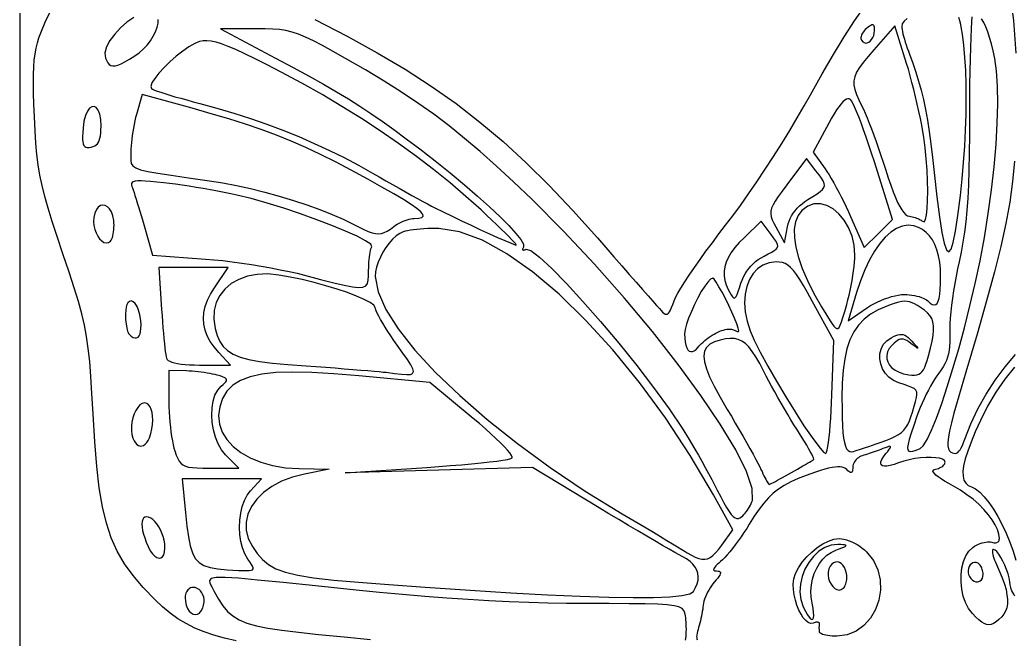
# Model space of a CAD drawing. Header units: metres. Extents: x 0 to 1200, y 0 to 600.
# Drawn here: x 0 to 183.2, y 84.9 to 199.1 of the extents above; entities that cross this region are included whole.
import ezdxf

# ---------------------------------------------------------------- set-up
doc = ezdxf.new("R2010")
doc.units = ezdxf.units.M

msp = doc.modelspace()

# ---------------------------------------------------------------- linework, layer by layer
at = {"layer": 'CUT'}
for points in [[(182.35, 204.13), (183.05, 198.98), (183.47, 192.93)], [(54.33, 199.15), (60.31, 196.07), (65.84, 193.03), (70.97, 189.99), (75.8, 186.88), (80.37, 183.65), (84.76, 180.26), (89.04, 176.64), (93.27, 172.75), (97.53, 168.53), (101.88, 163.93), (106.39, 158.89), (107.94, 157.12), (109.45, 155.4), (110.9, 153.74), (112.27, 152.18), (113.55, 150.73), (114.71, 149.41), (115.73, 148.24), (116.6, 147.25), (117.31, 146.45), (117.82, 145.87), (118.12, 145.53), (118.41, 145.23), (118.66, 145.01), (118.89, 144.87), (119.1, 144.82), (119.29, 144.87), (119.48, 145.01), (119.67, 145.25), (119.87, 145.59), (120.07, 146.05), (120.3, 146.61), (120.54, 147.3), (120.8, 147.89), (121.22, 148.69), (121.79, 149.66), (122.5, 150.79), (123.33, 152.05), (124.27, 153.43), (125.3, 154.9), (126.4, 156.44), (127.57, 158.02), (128.78, 159.64), (130.02, 161.25), (131.33, 162.97), (132.74, 164.9), (134.22, 167), (135.74, 169.23), (137.29, 171.56), (138.84, 173.93), (140.35, 176.33), (141.82, 178.7), (143.21, 181.01), (144.5, 183.22), (145.67, 185.3), (147.81, 189.16), (149.88, 192.71), (151.86, 195.96), (153.77, 198.93), (155.64, 201.64)], [(39.84, 84.65), (37.72, 85.11), (35.75, 85.65), (33.92, 86.27), (32.22, 86.98), (30.62, 87.8), (29.1, 88.71), (27.66, 89.75), (26.27, 90.9), (24.91, 92.18), (22.73, 94.45), (20.86, 96.65), (19.27, 98.85), (17.94, 101.14), (16.84, 103.6), (15.93, 106.3), (15.2, 109.34), (14.62, 112.8), (14.15, 116.75), (13.78, 121.28), (13.47, 126.47), (13.27, 130.2), (13.07, 133.38), (12.86, 136.11), (12.61, 138.51), (12.29, 140.71), (11.9, 142.81), (11.4, 144.93), (10.77, 147.2), (10, 149.71), (9.06, 152.6), (7.92, 155.97), (6.86, 159.15), (5.96, 161.93), (5.21, 164.36), (4.59, 166.55), (4.09, 168.56), (3.7, 170.47), (3.39, 172.35), (3.15, 174.29), (2.96, 176.36), (2.81, 178.65), (2.68, 181.22), (2.59, 183.53), (2.53, 185.58), (2.5, 187.39), (2.51, 188.99), (2.57, 190.41), (2.66, 191.68), (2.8, 192.82), (2.99, 193.87), (3.22, 194.85), (3.5, 195.79), (3.84, 196.72), (4.81, 199), (5.84, 200.99)], [(175.4, 199.68), (175.32, 198.72), (175.24, 197.44), (175.17, 195.86), (175.1, 194.01), (175.05, 191.91), (175.01, 189.61), (174.97, 187.12), (174.95, 184.48), (174.95, 181.72), (174.93, 177.89), (174.9, 174.47), (174.84, 171.41), (174.75, 168.67), (174.63, 166.2), (174.47, 163.96), (174.27, 161.89), (174.03, 159.95), (173.74, 158.1), (173.41, 156.29), (173.02, 154.47), (172.74, 153.17), (172.47, 151.83), (172.23, 150.47), (172.01, 149.12), (171.81, 147.78), (171.64, 146.49), (171.51, 145.26), (171.4, 144.12), (171.33, 143.09), (171.3, 142.17), (171.31, 141.41), (171.34, 140.51), (171.33, 139.68), (171.29, 138.91), (171.2, 138.2), (171.08, 137.53), (170.9, 136.9), (170.68, 136.3), (170.41, 135.71), (170.09, 135.14), (169.71, 134.56), (169.28, 133.98), (168.93, 133.5), (168.55, 132.94), (168.17, 132.3), (167.77, 131.6), (167.37, 130.85), (166.97, 130.07), (166.59, 129.26), (166.22, 128.44), (165.87, 127.63), (165.55, 126.82), (165.27, 126.04), (164.67, 124.31), (164.2, 122.88), (163.85, 121.75), (163.63, 120.88), (163.54, 120.25), (163.58, 119.83), (163.75, 119.6), (164.07, 119.54), (164.52, 119.61), (165.12, 119.8), (165.86, 120.08), (165.86, 120.08), (166.43, 120.6), (167.13, 121.75), (167.95, 123.47), (168.85, 125.7), (169.82, 128.37), (170.84, 131.43), (171.9, 134.82), (172.96, 138.48), (174.01, 142.35), (175.03, 146.37), (176.01, 150.47), (176.9, 154.67), (177.7, 159), (178.4, 163.38), (178.99, 167.74), (179.47, 172.02), (179.83, 176.15), (180.06, 180.04), (180.16, 183.64), (180.13, 186.88), (179.95, 189.67), (179.63, 191.96), (179.32, 193.38), (179, 194.68), (178.66, 195.85), (178.31, 196.91), (177.94, 197.83), (177.56, 198.62), (177.18, 199.28)], [(20.97, 199.54), (19.73, 198.65), (18.54, 197.61), (17.47, 196.46), (16.59, 195.26), (15.97, 194.09), (15.68, 193), (15.78, 192.05), (16, 191.55), (16.22, 191.15), (16.47, 190.86), (16.76, 190.67), (17.11, 190.59), (17.53, 190.62), (18.03, 190.76), (18.63, 191.01), (19.34, 191.38), (20.19, 191.86), (21.18, 192.45), (21.18, 192.45), (21.98, 193.01), (22.74, 193.69), (23.43, 194.44), (24.04, 195.24), (24.56, 196.07), (24.98, 196.91), (25.28, 197.72), (25.45, 198.48), (25.48, 199.17)], [(163.44, 199.32), (162.91, 198.84), (162.57, 198.35), (162.45, 197.87), (162.47, 197.63), (162.51, 197.32), (162.59, 196.95), (162.69, 196.53), (162.81, 196.06), (162.95, 195.55), (163.11, 195.01), (163.29, 194.46), (163.48, 193.89), (163.69, 193.31), (163.9, 192.74), (164.52, 191.08), (165.08, 189.44), (165.58, 187.8), (166.04, 186.12), (166.46, 184.39), (166.84, 182.56), (167.19, 180.6), (167.52, 178.5), (167.84, 176.21), (168.14, 173.72), (168.44, 170.97), (168.95, 166.45), (169.42, 162.76), (169.87, 159.91), (170.3, 157.9), (170.72, 156.72), (171.13, 156.35), (171.54, 156.81), (171.96, 158.08), (172.38, 160.16), (172.82, 163.04), (173.28, 166.72), (173.28, 166.72), (173.6, 169.76), (173.87, 172.8), (174.07, 175.81), (174.22, 178.77), (174.31, 181.67), (174.35, 184.49), (174.32, 187.19), (174.24, 189.76), (174.09, 192.18), (173.89, 194.43), (173.63, 196.47), (173.48, 197.42), (173.32, 198.23), (173.15, 198.92), (172.96, 199.5)], [(183.24, 173.06), (182.89, 169.28), (182.37, 165.5), (181.66, 161.57), (180.73, 157.33), (179.55, 152.62), (178.1, 147.29), (176.34, 141.18), (174.26, 134.14), (173.39, 131.21), (172.66, 128.7), (172.07, 126.58), (171.61, 124.81), (171.28, 123.35), (171.06, 122.18), (170.96, 121.26), (170.96, 120.56), (171.06, 120.04), (171.25, 119.67), (171.53, 119.43), (171.81, 119.28), (172.07, 119.2), (172.32, 119.18), (172.55, 119.24), (172.78, 119.37), (173, 119.57), (173.21, 119.85), (173.42, 120.22), (173.64, 120.66), (173.86, 121.2), (174.08, 121.82), (175.18, 124.62), (176.5, 127.4), (178.02, 130.1), (179.7, 132.69), (181.52, 135.13), (183.43, 137.38)], [(183.24, 135.1), (181.46, 132.86), (179.8, 130.46), (178.29, 127.91), (176.95, 125.25), (176.01, 123.14), (175.23, 121.26), (174.62, 119.6), (174.16, 118.16), (173.87, 116.91), (173.73, 115.86), (173.75, 114.98), (173.92, 114.27), (174.24, 113.71), (174.72, 113.29), (175.34, 113.01), (176.07, 112.65), (176.85, 112.03), (177.67, 111.18), (178.51, 110.13), (179.35, 108.9), (180.17, 107.53), (180.96, 106.04), (181.71, 104.46), (182.38, 102.82), (182.98, 101.15), (183.48, 99.47)], [(183.29, 92.87), (183.09, 93.2), (182.91, 93.52), (182.75, 93.84), (182.62, 94.14), (182.53, 94.43), (182.47, 94.69), (182.45, 94.93), (182.4, 95.53), (182.26, 96.22), (182.04, 96.98), (181.76, 97.77), (181.44, 98.56), (181.08, 99.32), (180.71, 100.01), (180.34, 100.6), (179.98, 101.07), (179.65, 101.37), (179.37, 101.47), (179.27, 101.44), (179.2, 101.36), (179.17, 101.22), (179.17, 101.03), (179.19, 100.8), (179.24, 100.53), (179.33, 100.22), (179.43, 99.88), (179.57, 99.52), (179.73, 99.13), (179.91, 98.72), (180.5, 97.42), (180.99, 96.22), (181.38, 95.09), (181.67, 94.06), (181.85, 93.11), (181.94, 92.24), (181.93, 91.45), (181.81, 90.74), (181.6, 90.1), (181.29, 89.54), (180.88, 89.05), (180.34, 88.53), (179.85, 88.13), (179.39, 87.83), (178.95, 87.65), (178.53, 87.59), (178.1, 87.63), (177.66, 87.8), (177.19, 88.09), (176.68, 88.49), (176.12, 89.01), (175.49, 89.66), (174.78, 90.6), (174.21, 91.68), (173.79, 92.89), (173.51, 94.17), (173.38, 95.49), (173.39, 96.8), (173.54, 98.06), (173.83, 99.24), (174.27, 100.29), (174.85, 101.17), (175.57, 101.84), (175.89, 102.05), (176.24, 102.25), (176.59, 102.42), (176.94, 102.56), (177.29, 102.68), (177.64, 102.78), (177.97, 102.84), (178.29, 102.88), (178.58, 102.88), (178.84, 102.85), (179.07, 102.79), (179.27, 102.73), (179.47, 102.69), (179.65, 102.68), (179.82, 102.7), (179.98, 102.74), (180.11, 102.81), (180.23, 102.9), (180.32, 103.01), (180.39, 103.14), (180.44, 103.29), (180.45, 103.46), (180.36, 104.27), (180.1, 105.13), (179.68, 106.03), (179.11, 106.96), (178.41, 107.91), (177.58, 108.86), (176.64, 109.8), (175.6, 110.71), (174.48, 111.57), (173.28, 112.39), (172.02, 113.13), (171.13, 113.63), (170.36, 114.08), (169.71, 114.49), (169.18, 114.86), (168.77, 115.18), (168.47, 115.46), (168.29, 115.7), (168.22, 115.9), (168.27, 116.06), (168.43, 116.18), (168.7, 116.27), (168.96, 116.33), (169.21, 116.41), (169.44, 116.5), (169.65, 116.61), (169.85, 116.73), (170.02, 116.85), (170.17, 116.99), (170.29, 117.13), (170.38, 117.27), (170.43, 117.41), (170.45, 117.55), (170.33, 117.85), (169.98, 118.1), (169.43, 118.27), (168.73, 118.39), (167.89, 118.44), (166.95, 118.43), (165.94, 118.36), (164.9, 118.22), (163.86, 118.02), (162.84, 117.77), (161.88, 117.45), (161.04, 117.15), (160.32, 116.95), (159.73, 116.84), (159.26, 116.82), (158.91, 116.89), (158.69, 117.05), (158.6, 117.3), (158.64, 117.63), (158.81, 118.05), (159.12, 118.55), (159.56, 119.14), (159.87, 119.52), (160.11, 119.83), (160.28, 120.08), (160.38, 120.27), (160.41, 120.39), (160.36, 120.46), (160.24, 120.48), (160.04, 120.44), (159.76, 120.35), (159.4, 120.22), (158.95, 120.05), (158.64, 119.92), (158.3, 119.8), (157.95, 119.66), (157.58, 119.53), (157.21, 119.4), (156.84, 119.27), (156.48, 119.15), (156.13, 119.03), (155.79, 118.92), (155.48, 118.83), (155.2, 118.74), (154.95, 118.65), (154.7, 118.53), (154.47, 118.38), (154.25, 118.21), (154.06, 118.03), (153.88, 117.82), (153.74, 117.6), (153.62, 117.37), (153.53, 117.14), (153.47, 116.9), (153.45, 116.66), (153.45, 116.37), (153.42, 116.13), (153.38, 115.94), (153.32, 115.8), (153.25, 115.71), (153.15, 115.67), (153.04, 115.68), (152.9, 115.73), (152.74, 115.83), (152.56, 115.98), (152.35, 116.18), (152.11, 116.37), (151.83, 116.52), (151.5, 116.63), (151.12, 116.68), (150.68, 116.69), (150.19, 116.65), (149.62, 116.56), (148.98, 116.43), (148.27, 116.24), (147.48, 116), (146.6, 115.72), (144.87, 115.11), (143.36, 114.52), (142.02, 113.92), (140.83, 113.28), (139.77, 112.6), (138.8, 111.84), (137.89, 110.98), (137.03, 110), (136.17, 108.88), (135.3, 107.6), (134.38, 106.13), (133.9, 105.35), (133.39, 104.57), (132.87, 103.8), (132.33, 103.05), (131.8, 102.33), (131.28, 101.65), (130.78, 101.02), (130.3, 100.45), (129.86, 99.96), (129.46, 99.56), (129.1, 99.25), (128.75, 98.95), (128.44, 98.68), (128.2, 98.44), (128.02, 98.22), (127.89, 98.03), (127.82, 97.87), (127.81, 97.74), (127.86, 97.64), (127.97, 97.56), (128.13, 97.52), (128.36, 97.5), (128.62, 97.48), (128.82, 97.44), (128.97, 97.37), (129.06, 97.26), (129.08, 97.13), (129.04, 96.96), (128.95, 96.74), (128.79, 96.49), (128.57, 96.19), (128.28, 95.85), (127.93, 95.45), (127.66, 95.13), (127.4, 94.78), (127.14, 94.39), (126.9, 93.99), (126.68, 93.58), (126.48, 93.16), (126.3, 92.74), (126.15, 92.33), (126.02, 91.93), (125.93, 91.55), (125.88, 91.2), (125.84, 90.85), (125.79, 90.47), (125.72, 90.06), (125.65, 89.63), (125.56, 89.19), (125.47, 88.75), (125.37, 88.31), (125.26, 87.88), (125.16, 87.47), (125.05, 87.08), (124.94, 86.72), (124.83, 86.35), (124.75, 86.01), (124.7, 85.7), (124.68, 85.42), (124.69, 85.18), (124.73, 84.97), (124.79, 84.79)], [(122.65, 84.72), (122.7, 85.08), (122.73, 85.47), (122.76, 85.88), (122.77, 86.31), (122.78, 86.75), (122.77, 87.2), (122.76, 87.64), (122.74, 88.07), (122.7, 88.48), (122.66, 88.87), (122.61, 89.22), (122.49, 89.78), (122.31, 90.24), (121.98, 90.6), (121.42, 90.89), (120.54, 91.1), (119.27, 91.26), (117.52, 91.37), (115.2, 91.43), (112.25, 91.47), (108.57, 91.48), (104.09, 91.48), (100.73, 91.51), (97.29, 91.57), (93.75, 91.67), (90.12, 91.82), (86.39, 92), (82.57, 92.23), (78.65, 92.5), (74.63, 92.81), (70.5, 93.16), (66.28, 93.55), (61.95, 93.98), (54.48, 94.76), (48.48, 95.38), (43.8, 95.84), (40.28, 96.15), (37.79, 96.29), (36.16, 96.28), (35.26, 96.1), (34.92, 95.75), (35, 95.25), (35.35, 94.57), (35.82, 93.72), (36.61, 92.29), (37.39, 91.07), (38.24, 90.06), (39.22, 89.21), (40.39, 88.5), (41.82, 87.91), (43.57, 87.41), (45.69, 86.98), (48.27, 86.59), (51.35, 86.21), (55, 85.81), (59.73, 85.34), (64.62, 84.9)]]:
    msp.add_lwpolyline(points, dxfattribs=at)
for points in [[(166.53, 177.44), (166.35, 178.5), (166.14, 179.67), (165.89, 180.91), (165.61, 182.21), (165.32, 183.54), (165, 184.89), (164.68, 186.23), (164.34, 187.54), (164.01, 188.8), (163.68, 189.98), (163.35, 191.07), (161.22, 197.97), (157.34, 193.59), (156.25, 192.34), (155.36, 191.25), (154.66, 190.29), (154.14, 189.43), (153.81, 188.62), (153.64, 187.84), (153.64, 187.06), (153.8, 186.23), (154.1, 185.33), (154.55, 184.33), (155.13, 183.17), (155.41, 182.61), (155.73, 181.9), (156.08, 181.04), (156.47, 180.07), (156.88, 179.01), (157.31, 177.86), (157.74, 176.65), (158.18, 175.4), (158.62, 174.12), (159.05, 172.83), (159.45, 171.56), (159.96, 170), (160.43, 168.61), (160.87, 167.39), (161.3, 166.33), (161.7, 165.42), (162.09, 164.66), (162.46, 164.05), (162.82, 163.57), (163.17, 163.22), (163.52, 162.99), (163.87, 162.88), (164.13, 162.84), (164.4, 162.78), (164.67, 162.71), (164.93, 162.64), (165.19, 162.55), (165.43, 162.46), (165.65, 162.36), (165.85, 162.26), (166.03, 162.16), (166.18, 162.06), (166.29, 161.96), (166.59, 161.89), (166.83, 162.31), (167.02, 163.14), (167.15, 164.33), (167.23, 165.82), (167.26, 167.53), (167.23, 169.42), (167.14, 171.41), (166.99, 173.45), (166.79, 175.48), (166.53, 177.44)], [(157.45, 197.16), (157.45, 197.47), (157.42, 197.73), (157.38, 197.93), (157.31, 198.07), (157.22, 198.15), (157.1, 198.18), (156.95, 198.15), (156.76, 198.06), (156.54, 197.93), (156.27, 197.73), (155.96, 197.48), (155.75, 197.29), (155.56, 197.09), (155.39, 196.88), (155.24, 196.67), (155.13, 196.45), (155.03, 196.24), (154.97, 196.04), (154.94, 195.84), (154.94, 195.66), (154.97, 195.49), (155.03, 195.34), (155.27, 195.06), (155.53, 194.89), (155.82, 194.82), (156.11, 194.85), (156.4, 194.98), (156.67, 195.18), (156.92, 195.46), (157.14, 195.81), (157.31, 196.21), (157.41, 196.66), (157.45, 197.16)], [(134.96, 110.5), (134.93, 112.68), (133.87, 115.84), (131.87, 119.84), (129.03, 124.56), (125.47, 129.86), (121.27, 135.59), (116.54, 141.62), (111.38, 147.82), (105.89, 154.04), (100.16, 160.15), (94.31, 166.02), (90.95, 169.22), (87.8, 172.14), (84.81, 174.8), (81.93, 177.25), (79.09, 179.53), (76.24, 181.69), (73.33, 183.76), (70.3, 185.78), (67.1, 187.8), (63.68, 189.85), (59.97, 191.99), (57.69, 193.28), (55.74, 194.34), (54.07, 195.21), (52.62, 195.91), (51.34, 196.44), (50.15, 196.84), (49, 197.12), (47.84, 197.3), (46.59, 197.4), (45.2, 197.45), (43.62, 197.46), (36.95, 197.44), (47.09, 192.04), (50.37, 190.28), (53.29, 188.69), (55.91, 187.22), (58.3, 185.84), (60.51, 184.51), (62.61, 183.19), (64.66, 181.83), (66.73, 180.41), (68.88, 178.87), (71.16, 177.18), (73.66, 175.31), (76.53, 173.08), (79.29, 170.87), (81.9, 168.69), (84.33, 166.6), (86.53, 164.62), (88.46, 162.79), (90.08, 161.16), (91.37, 159.74), (92.28, 158.59), (92.76, 157.74), (92.79, 157.22), (92.71, 157.07), (92.65, 156.94), (92.62, 156.83), (92.61, 156.75), (92.63, 156.69), (92.66, 156.65), (92.73, 156.63), (92.81, 156.64), (92.92, 156.67), (93.04, 156.73), (93.19, 156.81), (94.11, 156.58), (95.74, 155.36), (97.98, 153.29), (100.69, 150.52), (103.73, 147.2), (106.99, 143.47), (110.33, 139.48), (113.63, 135.38), (116.76, 131.31), (119.59, 127.42), (121.99, 123.85), (122.53, 123), (123.1, 122.05), (123.71, 121.03), (124.34, 119.96), (124.99, 118.85), (125.63, 117.72), (126.26, 116.59), (126.87, 115.47), (127.45, 114.39), (127.99, 113.37), (128.48, 112.41), (129.13, 111.15), (129.7, 110.08), (130.2, 109.2), (130.65, 108.49), (131.05, 107.94), (131.41, 107.54), (131.75, 107.29), (132.06, 107.16), (132.36, 107.16), (132.66, 107.27), (132.97, 107.49), (133.18, 107.68), (133.4, 107.9), (133.61, 108.15), (133.83, 108.42), (134.03, 108.71), (134.23, 109.01), (134.42, 109.31), (134.58, 109.62), (134.73, 109.92), (134.86, 110.22), (134.96, 110.5)], [(84.96, 164.06), (82.18, 166.56), (79.27, 169.04), (76.22, 171.49), (73.06, 173.91), (69.78, 176.28), (66.4, 178.62), (62.91, 180.91), (59.34, 183.14), (55.67, 185.31), (51.93, 187.42), (48.12, 189.47), (45.58, 190.78), (43.37, 191.9), (41.45, 192.84), (39.8, 193.6), (38.39, 194.21), (37.17, 194.66), (36.14, 194.98), (35.24, 195.17), (34.46, 195.25), (33.76, 195.22), (33.11, 195.1), (32.2, 194.75), (31.14, 194.15), (29.99, 193.35), (28.81, 192.41), (27.64, 191.38), (26.56, 190.32), (25.61, 189.28), (24.84, 188.31), (24.32, 187.48), (24.1, 186.82), (24.23, 186.41), (24.43, 186.3), (24.79, 186.15), (25.3, 185.96), (25.95, 185.74), (26.72, 185.49), (27.6, 185.22), (28.57, 184.93), (29.63, 184.63), (30.75, 184.32), (31.93, 184), (33.14, 183.68), (36.29, 182.82), (39.4, 181.9), (42.46, 180.91), (45.48, 179.85), (48.45, 178.74), (51.37, 177.57), (54.22, 176.33), (57.01, 175.04), (59.74, 173.7), (62.38, 172.31), (64.95, 170.86), (66.17, 170.16), (67.41, 169.45), (68.64, 168.74), (69.87, 168.05), (71.06, 167.38), (72.19, 166.74), (73.26, 166.15), (74.23, 165.62), (75.1, 165.15), (75.85, 164.75), (76.45, 164.44), (77.97, 163.69), (79.62, 162.88), (81.36, 162.05), (83.13, 161.22), (84.86, 160.41), (86.51, 159.66), (88.01, 158.99), (89.32, 158.41), (90.36, 157.97), (91.09, 157.69), (91.45, 157.58), (91.45, 157.65), (91.3, 157.85), (91.01, 158.18), (90.59, 158.62), (90.06, 159.17), (89.42, 159.81), (88.68, 160.53), (87.85, 161.33), (86.95, 162.19), (85.98, 163.1), (84.96, 164.06)], [(68.89, 161.01), (69.2, 161.22), (69.53, 161.43), (69.88, 161.62), (70.24, 161.8), (70.61, 161.97), (70.98, 162.11), (71.35, 162.24), (71.7, 162.34), (72.04, 162.41), (72.36, 162.46), (72.64, 162.47), (73.47, 162.52), (74.02, 162.65), (74.28, 162.88), (74.22, 163.23), (73.85, 163.69), (73.14, 164.3), (72.08, 165.04), (70.67, 165.95), (68.88, 167.02), (66.7, 168.27), (64.13, 169.71), (61.06, 171.38), (58.16, 172.9), (55.37, 174.29), (52.65, 175.56), (49.96, 176.73), (47.25, 177.82), (44.47, 178.86), (41.57, 179.86), (38.51, 180.83), (35.25, 181.8), (31.73, 182.79), (22.5, 185.32), (21.48, 181.65), (21.33, 181.07), (21.19, 180.45), (21.05, 179.8), (20.93, 179.13), (20.81, 178.45), (20.71, 177.77), (20.63, 177.11), (20.56, 176.46), (20.5, 175.85), (20.47, 175.28), (20.46, 174.77), (20.44, 173.89), (20.43, 173.19), (20.53, 172.63), (20.8, 172.17), (21.35, 171.79), (22.25, 171.46), (23.58, 171.15), (25.43, 170.82), (27.89, 170.45), (31.04, 170), (34.95, 169.44), (37.36, 169.06), (39.88, 168.56), (42.49, 167.98), (45.13, 167.31), (47.78, 166.58), (50.38, 165.8), (52.89, 164.97), (55.28, 164.12), (57.51, 163.24), (59.53, 162.36), (61.3, 161.49), (62.41, 160.91), (63.37, 160.45), (64.19, 160.09), (64.9, 159.84), (65.52, 159.7), (66.09, 159.66), (66.62, 159.73), (67.14, 159.9), (67.68, 160.17), (68.25, 160.54), (68.89, 161.01)], [(157.42, 172.92), (156.92, 174.49), (156.42, 176.01), (155.93, 177.46), (155.44, 178.83), (154.98, 180.09), (154.54, 181.23), (154.14, 182.22), (153.78, 183.06), (153.46, 183.72), (153.2, 184.18), (153, 184.43), (152.79, 184.55), (152.54, 184.56), (152.27, 184.48), (151.97, 184.29), (151.64, 183.99), (151.28, 183.59), (150.89, 183.09), (150.47, 182.48), (150.02, 181.77), (149.54, 180.95), (149.03, 180.03), (146.15, 174.71), (148.33, 171.64), (148.68, 171.13), (149.07, 170.51), (149.49, 169.82), (149.93, 169.05), (150.39, 168.22), (150.85, 167.36), (151.32, 166.46), (151.78, 165.55), (152.23, 164.63), (152.65, 163.73), (153.05, 162.86), (155.57, 157.14), (158.16, 159.73), (160.74, 162.31), (157.42, 172.92)], [(14.95, 179.49), (14.89, 180.74), (14.7, 181.73), (14.42, 182.46), (14.06, 182.92), (13.66, 183.13), (13.24, 183.09), (12.82, 182.79), (12.43, 182.25), (12.08, 181.45), (11.81, 180.42), (11.64, 179.14), (11.58, 178.32), (11.55, 177.62), (11.55, 177.05), (11.58, 176.58), (11.66, 176.21), (11.77, 175.94), (11.94, 175.75), (12.15, 175.63), (12.42, 175.58), (12.75, 175.59), (13.14, 175.65), (13.48, 175.74), (13.78, 175.87), (14.05, 176.05), (14.27, 176.27), (14.47, 176.54), (14.62, 176.87), (14.75, 177.26), (14.84, 177.72), (14.9, 178.24), (14.94, 178.82), (14.95, 179.49)], [(145.17, 165.96), (146.1, 166.55), (146.86, 167.04), (147.44, 167.47), (147.85, 167.85), (148.1, 168.21), (148.21, 168.57), (148.16, 168.95), (147.98, 169.39), (147.66, 169.9), (147.22, 170.51), (146.66, 171.25), (144.91, 173.52), (141.3, 168.69), (140.43, 167.51), (139.72, 166.52), (139.16, 165.69), (138.75, 164.99), (138.48, 164.39), (138.34, 163.84), (138.32, 163.33), (138.41, 162.81), (138.61, 162.26), (138.9, 161.64), (139.28, 160.91), (140.86, 157.97), (141.42, 160.96), (141.54, 161.48), (141.71, 161.99), (141.92, 162.49), (142.18, 162.98), (142.49, 163.46), (142.83, 163.92), (143.22, 164.37), (143.65, 164.8), (144.12, 165.21), (144.63, 165.59), (145.17, 165.96)], [(64.25, 152.91), (64.26, 153.42), (64.28, 153.94), (64.31, 154.44), (64.35, 154.93), (64.4, 155.39), (64.45, 155.82), (64.52, 156.22), (64.59, 156.57), (64.67, 156.87), (64.75, 157.11), (64.83, 157.28), (64.63, 157.73), (63.68, 158.38), (62.11, 159.21), (60.01, 160.15), (57.5, 161.19), (54.69, 162.26), (51.69, 163.34), (48.6, 164.37), (45.55, 165.32), (42.63, 166.14), (39.95, 166.8), (38.85, 167.03), (37.66, 167.27), (36.41, 167.52), (35.11, 167.76), (33.79, 167.99), (32.46, 168.21), (31.16, 168.42), (29.89, 168.62), (28.68, 168.79), (27.56, 168.94), (26.54, 169.06), (25.2, 169.2), (24.06, 169.31), (23.11, 169.37), (22.33, 169.4), (21.71, 169.39), (21.23, 169.33), (20.9, 169.23), (20.68, 169.09), (20.58, 168.9), (20.57, 168.66), (20.65, 168.37), (20.75, 168.11), (20.87, 167.73), (21.03, 167.26), (21.2, 166.7), (21.4, 166.07), (21.61, 165.38), (21.84, 164.63), (22.07, 163.85), (22.32, 163.03), (22.56, 162.2), (22.81, 161.35), (24.43, 155.73), (34.19, 155.01), (35.72, 154.88), (37.37, 154.71), (39.09, 154.5), (40.87, 154.25), (42.68, 153.98), (44.48, 153.69), (46.26, 153.37), (47.97, 153.04), (49.59, 152.71), (51.09, 152.37), (52.45, 152.02), (55.41, 151.24), (57.82, 150.62), (59.75, 150.16), (61.25, 149.87), (62.37, 149.75), (63.17, 149.81), (63.71, 150.05), (64.03, 150.48), (64.19, 151.09), (64.25, 151.9), (64.25, 152.91)], [(17.28, 162.1), (17.12, 162.97), (16.86, 163.69), (16.52, 164.25), (16.13, 164.65), (15.7, 164.89), (15.26, 164.96), (14.83, 164.85), (14.43, 164.58), (14.09, 164.12), (13.81, 163.49), (13.63, 162.67), (13.58, 161.92), (13.64, 161.18), (13.8, 160.47), (14.03, 159.81), (14.33, 159.22), (14.69, 158.72), (15.07, 158.33), (15.48, 158.08), (15.9, 157.97), (16.3, 158.05), (16.69, 158.31), (16.82, 158.48), (16.94, 158.7), (17.05, 158.97), (17.14, 159.27), (17.21, 159.62), (17.27, 159.99), (17.31, 160.39), (17.33, 160.81), (17.34, 161.24), (17.32, 161.67), (17.28, 162.1)], [(153.85, 155.72), (153.71, 157.54), (153.3, 159.24), (152.68, 160.79), (151.86, 162.16), (150.89, 163.32), (149.82, 164.23), (148.66, 164.86), (147.48, 165.18), (146.29, 165.15), (145.15, 164.76), (144.08, 163.96), (143.36, 163.01), (142.9, 161.85), (142.67, 160.48), (142.69, 158.93), (142.94, 157.19), (143.43, 155.29), (144.14, 153.23), (145.09, 151.02), (146.26, 148.68), (147.66, 146.21), (149.27, 143.63), (149.65, 143.06), (149.97, 142.62), (150.24, 142.32), (150.48, 142.17), (150.7, 142.2), (150.91, 142.4), (151.12, 142.81), (151.36, 143.42), (151.63, 144.25), (151.95, 145.32), (152.32, 146.63), (152.54, 147.46), (152.76, 148.33), (152.96, 149.23), (153.15, 150.14), (153.32, 151.05), (153.47, 151.95), (153.6, 152.82), (153.7, 153.64), (153.78, 154.41), (153.83, 155.11), (153.85, 155.72)], [(137.09, 155.54), (137.87, 155.94), (138.5, 156.27), (138.98, 156.56), (139.33, 156.83), (139.54, 157.09), (139.63, 157.36), (139.6, 157.67), (139.46, 158.02), (139.21, 158.44), (138.85, 158.94), (138.4, 159.54), (136.57, 161.96), (133.48, 159), (132.53, 158.04), (131.73, 157.11), (131.06, 156.21), (130.53, 155.32), (130.13, 154.45), (129.86, 153.59), (129.73, 152.74), (129.73, 151.89), (129.86, 151.06), (130.12, 150.22), (130.51, 149.38), (130.81, 148.82), (131.06, 148.38), (131.28, 148.06), (131.46, 147.87), (131.63, 147.81), (131.79, 147.89), (131.96, 148.11), (132.13, 148.48), (132.33, 149.01), (132.57, 149.69), (132.84, 150.53), (133.06, 151.13), (133.31, 151.71), (133.6, 152.25), (133.92, 152.77), (134.28, 153.26), (134.67, 153.72), (135.09, 154.15), (135.55, 154.55), (136.03, 154.92), (136.55, 155.25), (137.09, 155.54)], [(162.89, 148.47), (163.37, 148.46), (163.85, 148.42), (164.33, 148.36), (164.8, 148.28), (165.25, 148.18), (165.68, 148.07), (166.08, 147.93), (166.44, 147.79), (166.76, 147.63), (167.03, 147.47), (167.24, 147.29), (167.68, 146.89), (168.08, 146.64), (168.42, 146.54), (168.72, 146.6), (168.97, 146.83), (169.18, 147.22), (169.34, 147.77), (169.47, 148.5), (169.55, 149.41), (169.6, 150.5), (169.62, 151.77), (169.58, 153.15), (169.45, 154.43), (169.23, 155.61), (168.94, 156.68), (168.56, 157.66), (168.11, 158.52), (167.57, 159.27), (166.96, 159.91), (166.28, 160.44), (165.52, 160.84), (164.69, 161.12), (163.63, 161.24), (162.57, 161.08), (161.5, 160.65), (160.45, 159.96), (159.41, 159.02), (158.41, 157.85), (157.44, 156.45), (156.52, 154.83), (155.66, 153.01), (154.86, 151), (154.14, 148.81), (152.61, 143.64), (156.17, 146.06), (156.73, 146.41), (157.33, 146.75), (157.96, 147.07), (158.62, 147.37), (159.28, 147.64), (159.95, 147.88), (160.6, 148.08), (161.23, 148.25), (161.83, 148.37), (162.39, 148.45), (162.89, 148.47)], [(129.32, 102.29), (131.33, 105.11), (127.77, 111.54), (123.49, 118.81), (118.94, 125.73), (114.17, 132.23), (109.26, 138.24), (104.29, 143.7), (99.32, 148.51), (94.43, 152.63), (89.7, 155.97), (85.2, 158.46), (81, 160.04), (77.17, 160.63), (76.51, 160.64), (75.82, 160.63), (75.13, 160.61), (74.44, 160.57), (73.77, 160.52), (73.13, 160.46), (72.51, 160.39), (71.95, 160.31), (71.43, 160.22), (70.99, 160.13), (70.62, 160.03), (69.97, 159.73), (69.31, 159.28), (68.66, 158.68), (68.03, 157.96), (67.43, 157.16), (66.89, 156.29), (66.41, 155.37), (66.02, 154.44), (65.72, 153.51), (65.53, 152.62), (65.47, 151.77), (65.99, 148.95), (67.42, 145.7), (69.7, 142.11), (72.77, 138.22), (76.56, 134.1), (81.02, 129.82), (86.07, 125.43), (91.65, 121), (97.7, 116.58), (104.16, 112.24), (110.95, 108.05), (112.45, 107.16), (113.92, 106.29), (115.35, 105.44), (116.71, 104.63), (118, 103.86), (119.18, 103.15), (120.25, 102.51), (121.18, 101.95), (121.95, 101.48), (122.55, 101.11), (122.95, 100.86), (123.73, 100.39), (124.43, 100.03), (125.06, 99.79), (125.64, 99.66), (126.18, 99.65), (126.69, 99.77), (127.19, 100.01), (127.69, 100.38), (128.21, 100.88), (128.74, 101.52), (129.32, 102.29)], [(149.61, 129.97), (149.95, 139.97), (145.99, 147.22), (145.12, 148.81), (144.35, 150.14), (143.67, 151.26), (143.07, 152.17), (142.51, 152.9), (141.99, 153.46), (141.49, 153.88), (140.99, 154.17), (140.47, 154.35), (139.91, 154.45), (139.3, 154.47), (138.02, 154.33), (136.88, 153.9), (135.89, 153.22), (135.06, 152.32), (134.4, 151.21), (133.91, 149.93), (133.62, 148.5), (133.52, 146.94), (133.63, 145.29), (133.96, 143.56), (134.51, 141.79), (135.26, 140.07), (136.38, 137.84), (137.79, 135.26), (139.39, 132.47), (141.09, 129.62), (142.81, 126.84), (144.45, 124.28), (145.93, 122.09), (147.16, 120.42), (148.04, 119.39), (148.5, 119.17), (148.61, 119.39), (148.73, 119.82), (148.85, 120.44), (148.97, 121.22), (149.08, 122.16), (149.19, 123.22), (149.29, 124.41), (149.39, 125.69), (149.47, 127.06), (149.55, 128.49), (149.61, 129.97)], [(36.64, 137.77), (35.77, 138.79), (35.06, 139.81), (34.51, 140.85), (34.12, 141.91), (33.89, 142.97), (33.82, 144.05), (33.91, 145.15), (34.15, 146.27), (34.56, 147.4), (35.12, 148.55), (35.85, 149.72), (38.39, 153.47), (32, 153.47), (25.61, 153.47), (26.11, 145.72), (26.19, 144.57), (26.27, 143.44), (26.36, 142.35), (26.45, 141.31), (26.54, 140.34), (26.63, 139.45), (26.71, 138.66), (26.79, 137.97), (26.87, 137.41), (26.94, 136.99), (27, 136.72), (27.12, 136.51), (27.33, 136.32), (27.62, 136.15), (28.01, 135.99), (28.49, 135.86), (29.05, 135.74), (29.7, 135.65), (30.43, 135.57), (31.24, 135.52), (32.13, 135.49), (33.1, 135.47), (38.8, 135.47), (36.64, 137.77)], [(69.51, 139.14), (68.91, 139.99), (68.34, 140.82), (67.8, 141.64), (67.3, 142.42), (66.85, 143.17), (66.45, 143.85), (66.11, 144.48), (65.83, 145.02), (65.63, 145.48), (65.5, 145.84), (65.45, 146.09), (65.21, 146.51), (64.52, 147.01), (63.44, 147.57), (62.02, 148.18), (60.33, 148.81), (58.43, 149.45), (56.37, 150.08), (54.21, 150.67), (52.01, 151.21), (49.82, 151.68), (47.71, 152.06), (45.65, 152.25), (43.72, 152.17), (41.95, 151.83), (40.35, 151.26), (38.95, 150.47), (37.77, 149.48), (36.84, 148.31), (36.17, 146.97), (35.79, 145.5), (35.72, 143.9), (35.99, 142.2), (36.36, 140.92), (36.84, 139.82), (37.45, 138.9), (38.25, 138.12), (39.27, 137.47), (40.57, 136.93), (42.19, 136.49), (44.16, 136.13), (46.55, 135.82), (49.39, 135.55), (52.72, 135.3), (54.55, 135.18), (56.35, 135.05), (58.1, 134.92), (59.77, 134.79), (61.35, 134.67), (62.8, 134.55), (64.12, 134.45), (65.26, 134.35), (66.21, 134.26), (66.95, 134.18), (67.45, 134.12), (69.02, 133.91), (70.29, 133.76), (71.26, 133.69), (71.94, 133.74), (72.35, 133.92), (72.49, 134.26), (72.37, 134.78), (72, 135.51), (71.4, 136.46), (70.56, 137.66), (69.51, 139.14)], [(128.22, 141.36), (128.57, 141.53), (128.92, 141.68), (129.27, 141.81), (129.62, 141.92), (129.95, 142), (130.27, 142.06), (130.57, 142.1), (130.85, 142.1), (131.09, 142.08), (131.3, 142.04), (131.47, 141.96), (131.62, 141.88), (131.76, 141.81), (131.89, 141.75), (132.01, 141.7), (132.12, 141.67), (132.21, 141.65), (132.29, 141.65), (132.36, 141.66), (132.41, 141.69), (132.44, 141.73), (132.45, 141.79), (132.35, 142.29), (132.08, 143.08), (131.67, 144.09), (131.16, 145.24), (130.58, 146.47), (129.97, 147.7), (129.36, 148.87), (128.79, 149.9), (128.29, 150.72), (127.9, 151.27), (127.66, 151.47), (127.25, 151.28), (126.75, 150.77), (126.16, 149.98), (125.54, 148.99), (124.9, 147.85), (124.28, 146.62), (123.7, 145.36), (123.2, 144.13), (122.8, 142.98), (122.55, 141.99), (122.45, 141.19), (122.48, 140.4), (122.56, 139.72), (122.69, 139.13), (122.86, 138.66), (123.08, 138.29), (123.33, 138.05), (123.6, 137.93), (123.91, 137.93), (124.23, 138.07), (124.57, 138.34), (124.93, 138.76), (125.1, 138.97), (125.32, 139.21), (125.57, 139.45), (125.85, 139.71), (126.16, 139.97), (126.48, 140.22), (126.82, 140.47), (127.17, 140.72), (127.53, 140.95), (127.88, 141.16), (128.22, 141.36)], [(22.27, 143.65), (22.11, 144.69), (21.87, 145.58), (21.58, 146.28), (21.24, 146.8), (20.88, 147.14), (20.53, 147.27), (20.2, 147.2), (19.9, 146.92), (19.66, 146.42), (19.51, 145.69), (19.45, 144.72), (19.46, 144.29), (19.48, 143.86), (19.51, 143.44), (19.56, 143.03), (19.62, 142.65), (19.68, 142.3), (19.76, 141.98), (19.84, 141.69), (19.93, 141.46), (20.02, 141.27), (20.12, 141.14), (20.52, 140.79), (20.89, 140.56), (21.22, 140.45), (21.51, 140.47), (21.77, 140.6), (21.97, 140.84), (22.14, 141.2), (22.25, 141.66), (22.31, 142.22), (22.32, 142.88), (22.27, 143.65)], [(158.47, 121.17), (159.53, 121.56), (160.43, 121.93), (161.2, 122.29), (161.84, 122.65), (162.39, 123.04), (162.85, 123.48), (163.24, 123.96), (163.57, 124.52), (163.87, 125.16), (164.15, 125.91), (164.42, 126.77), (164.76, 127.87), (165.02, 128.76), (165.19, 129.47), (165.27, 130.04), (165.23, 130.48), (165.07, 130.82), (164.78, 131.11), (164.33, 131.35), (163.72, 131.59), (162.93, 131.85), (161.95, 132.16), (160.95, 132.6), (160.11, 133.21), (159.43, 133.94), (158.92, 134.77), (158.58, 135.67), (158.42, 136.59), (158.44, 137.51), (158.66, 138.4), (159.07, 139.22), (159.69, 139.93), (160.51, 140.51), (160.97, 140.74), (161.39, 140.92), (161.76, 141.05), (162.11, 141.11), (162.43, 141.12), (162.73, 141.07), (163.03, 140.96), (163.33, 140.79), (163.64, 140.55), (163.97, 140.25), (164.32, 139.88), (164.7, 139.46), (165, 139.12), (165.22, 138.87), (165.37, 138.68), (165.44, 138.58), (165.43, 138.55), (165.33, 138.59), (165.16, 138.7), (164.91, 138.88), (164.57, 139.13), (164.15, 139.44), (163.76, 139.73), (163.4, 139.96), (163.08, 140.12), (162.79, 140.22), (162.51, 140.26), (162.24, 140.24), (161.96, 140.15), (161.68, 139.99), (161.37, 139.77), (161.04, 139.48), (160.67, 139.12), (160.17, 138.51), (159.84, 137.88), (159.69, 137.25), (159.71, 136.63), (159.88, 136.03), (160.19, 135.46), (160.65, 134.95), (161.24, 134.5), (161.96, 134.12), (162.8, 133.84), (163.74, 133.66), (164.31, 133.61), (164.8, 133.6), (165.22, 133.65), (165.59, 133.76), (165.91, 133.95), (166.19, 134.22), (166.45, 134.59), (166.69, 135.05), (166.91, 135.63), (167.14, 136.33), (167.38, 137.16), (167.77, 138.6), (168.06, 139.85), (168.25, 140.94), (168.34, 141.88), (168.33, 142.69), (168.22, 143.4), (167.99, 144.02), (167.66, 144.58), (167.2, 145.09), (166.63, 145.59), (165.93, 146.08), (165.36, 146.44), (164.84, 146.74), (164.36, 146.96), (163.9, 147.12), (163.45, 147.2), (162.97, 147.22), (162.46, 147.17), (161.9, 147.06), (161.27, 146.87), (160.54, 146.63), (159.7, 146.32), (158.12, 145.63), (156.73, 144.82), (155.52, 143.89), (154.49, 142.81), (153.63, 141.56), (152.93, 140.12), (152.37, 138.48), (151.96, 136.62), (151.67, 134.51), (151.51, 132.14), (151.45, 129.49), (151.46, 127.5), (151.5, 125.77), (151.55, 124.28), (151.64, 123.03), (151.75, 121.99), (151.9, 121.16), (152.09, 120.51), (152.31, 120.04), (152.57, 119.71), (152.88, 119.53), (153.24, 119.47), (153.35, 119.49), (153.57, 119.55), (153.87, 119.63), (154.25, 119.75), (154.71, 119.89), (155.22, 120.06), (155.8, 120.25), (156.42, 120.46), (157.07, 120.68), (157.76, 120.92), (158.47, 121.17)], [(142.15, 115.66), (142.71, 115.98), (143.26, 116.29), (143.78, 116.59), (144.26, 116.87), (144.72, 117.14), (145.12, 117.37), (145.48, 117.58), (145.78, 117.75), (146.01, 117.89), (146.17, 117.99), (146.26, 118.05), (146.27, 118.14), (146.2, 118.33), (146.07, 118.63), (145.87, 119.03), (145.62, 119.5), (145.31, 120.05), (144.96, 120.67), (144.56, 121.34), (144.12, 122.06), (143.65, 122.82), (143.15, 123.62), (142.61, 124.46), (142.05, 125.38), (141.46, 126.36), (140.85, 127.38), (140.25, 128.43), (139.64, 129.48), (139.06, 130.53), (138.49, 131.54), (137.97, 132.52), (137.48, 133.43), (137.05, 134.27), (136.29, 135.72), (135.59, 136.95), (134.93, 137.97), (134.3, 138.79), (133.67, 139.43), (133.02, 139.89), (132.35, 140.2), (131.63, 140.36), (130.85, 140.38), (129.98, 140.29), (129.02, 140.08), (127.95, 139.74), (127.11, 139.29), (126.51, 138.72), (126.14, 138), (126.01, 137.12), (126.12, 136.05), (126.47, 134.78), (127.06, 133.29), (127.9, 131.55), (128.99, 129.55), (130.32, 127.27), (131.07, 126.01), (131.8, 124.76), (132.53, 123.52), (133.22, 122.31), (133.88, 121.16), (134.5, 120.07), (135.06, 119.06), (135.55, 118.15), (135.97, 117.37), (136.3, 116.72), (136.53, 116.22), (136.72, 115.82), (136.9, 115.43), (137.08, 115.07), (137.25, 114.73), (137.42, 114.42), (137.57, 114.15), (137.7, 113.92), (137.82, 113.73), (137.92, 113.59), (138, 113.5), (138.06, 113.47), (138.14, 113.5), (138.3, 113.57), (138.53, 113.68), (138.83, 113.83), (139.18, 114.01), (139.58, 114.23), (140.03, 114.47), (140.52, 114.74), (141.04, 115.03), (141.58, 115.33), (142.15, 115.66)], [(37.91, 118.93), (37.15, 119.85), (36.53, 120.95), (36.03, 122.18), (35.67, 123.5), (35.44, 124.87), (35.35, 126.24), (35.4, 127.56), (35.6, 128.81), (35.94, 129.92), (36.44, 130.86), (37.09, 131.58), (37.45, 131.89), (37.73, 132.16), (37.94, 132.39), (38.06, 132.58), (38.09, 132.75), (38.03, 132.9), (37.89, 133.04), (37.65, 133.18), (37.31, 133.31), (36.87, 133.45), (36.34, 133.61), (35.95, 133.71), (35.51, 133.8), (35.03, 133.9), (34.52, 133.99), (33.97, 134.07), (33.42, 134.15), (32.85, 134.21), (32.29, 134.27), (31.74, 134.32), (31.21, 134.35), (30.7, 134.37), (27.45, 134.47), (27.45, 128.62), (27.46, 127.73), (27.5, 126.8), (27.56, 125.87), (27.63, 124.93), (27.72, 124.02), (27.83, 123.13), (27.95, 122.28), (28.09, 121.49), (28.23, 120.78), (28.39, 120.15), (28.55, 119.62), (28.82, 118.87), (29.08, 118.25), (29.35, 117.75), (29.66, 117.35), (30.04, 117.04), (30.5, 116.82), (31.07, 116.66), (31.79, 116.56), (32.66, 116.51), (33.73, 116.48), (35.01, 116.47), (40.36, 116.47), (37.91, 118.93)], [(124.1, 93.71), (124.49, 94.43), (124.77, 95.13), (124.93, 95.81), (124.98, 96.45), (124.91, 97.07), (124.72, 97.67), (124.41, 98.23), (123.99, 98.76), (123.46, 99.26), (122.81, 99.73), (122.04, 100.17), (121.45, 100.49), (120.63, 100.94), (119.6, 101.53), (118.38, 102.23), (117, 103.03), (115.48, 103.92), (113.85, 104.88), (112.13, 105.9), (110.35, 106.97), (108.53, 108.06), (106.69, 109.17), (94.42, 116.59), (77.19, 116.1), (59.95, 115.61), (74.95, 116.6), (77.17, 116.76), (79.3, 116.92), (81.33, 117.09), (83.23, 117.26), (84.96, 117.43), (86.52, 117.6), (87.87, 117.77), (88.99, 117.93), (89.85, 118.08), (90.43, 118.21), (90.7, 118.33), (90.72, 118.51), (90.58, 118.82), (90.27, 119.26), (89.82, 119.8), (89.23, 120.43), (88.52, 121.15), (87.69, 121.95), (86.76, 122.81), (85.75, 123.72), (84.65, 124.67), (83.49, 125.64), (75.52, 132.22), (62.46, 133.47), (57.83, 133.87), (53.76, 134.1), (50.22, 134.17), (47.17, 134.06), (44.58, 133.77), (42.41, 133.29), (40.64, 132.61), (39.23, 131.73), (38.14, 130.64), (37.35, 129.32), (36.81, 127.78), (36.6, 126.15), (36.76, 124.58), (37.28, 123.1), (38.13, 121.72), (39.29, 120.45), (40.73, 119.32), (42.45, 118.35), (44.4, 117.55), (46.56, 116.94), (48.92, 116.54), (51.45, 116.37), (56.95, 116.26), (52.45, 115.37), (50.22, 114.81), (48.21, 114.03), (46.43, 113.08), (44.9, 111.97), (43.64, 110.73), (42.68, 109.39), (42.02, 107.97), (41.69, 106.5), (41.7, 105), (42.07, 103.5), (42.83, 102.02), (43.74, 100.7), (44.69, 99.6), (45.78, 98.68), (47.15, 97.92), (48.91, 97.28), (51.2, 96.74), (54.12, 96.27), (57.81, 95.84), (62.38, 95.42), (67.96, 94.99), (74.67, 94.51), (82.93, 93.95), (90.44, 93.49), (97.21, 93.12), (103.23, 92.86), (108.5, 92.69), (113.01, 92.61), (116.76, 92.64), (119.75, 92.76), (121.97, 92.98), (123.42, 93.29), (124.1, 93.71)], [(23.85, 122.06), (24.11, 122.87), (24.31, 123.69), (24.42, 124.5), (24.47, 125.29), (24.44, 126.02), (24.35, 126.7), (24.2, 127.29), (23.98, 127.78), (23.7, 128.15), (23.36, 128.39), (22.97, 128.47), (22.53, 128.38), (22.11, 128.1), (21.72, 127.66), (21.37, 127.11), (21.07, 126.45), (20.83, 125.72), (20.65, 124.95), (20.55, 124.16), (20.54, 123.39), (20.63, 122.65), (20.81, 121.98), (21.04, 121.49), (21.29, 121.11), (21.57, 120.82), (21.86, 120.63), (22.17, 120.54), (22.48, 120.55), (22.79, 120.66), (23.08, 120.86), (23.36, 121.16), (23.62, 121.56), (23.85, 122.06)], [(42.01, 99.7), (41.45, 100.66), (41.02, 101.76), (40.71, 102.96), (40.53, 104.23), (40.46, 105.54), (40.51, 106.86), (40.68, 108.14), (40.96, 109.36), (41.36, 110.48), (41.87, 111.46), (42.49, 112.29), (44.53, 114.47), (37.22, 114.47), (29.91, 114.47), (30.52, 108.22), (30.77, 105.79), (31.04, 103.78), (31.36, 102.13), (31.77, 100.82), (32.31, 99.81), (33.01, 99.05), (33.91, 98.5), (35.05, 98.12), (36.46, 97.87), (38.19, 97.72), (40.26, 97.61), (41.06, 97.58), (41.71, 97.57), (42.22, 97.58), (42.59, 97.63), (42.84, 97.73), (42.96, 97.87), (42.97, 98.08), (42.87, 98.36), (42.67, 98.71), (42.38, 99.16), (42.01, 99.7)], [(26.68, 102.5), (26.57, 103.18), (26.4, 103.85), (26.17, 104.5), (25.9, 105.11), (25.59, 105.67), (25.25, 106.17), (24.88, 106.61), (24.5, 106.97), (24.11, 107.24), (23.72, 107.42), (23.33, 107.47), (23.03, 107.42), (22.8, 107.24), (22.63, 106.97), (22.53, 106.6), (22.49, 106.14), (22.52, 105.6), (22.61, 104.99), (22.77, 104.31), (22.99, 103.59), (23.28, 102.81), (23.63, 102), (24.02, 101.24), (24.43, 100.65), (24.85, 100.23), (25.26, 99.97), (25.64, 99.87), (25.99, 99.92), (26.29, 100.14), (26.52, 100.5), (26.67, 101.02), (26.73, 101.69), (26.68, 102.5)], [(147.33, 86.22), (147.32, 86.34), (147.3, 86.47), (147.29, 86.61), (147.29, 86.75), (147.28, 86.89), (147.28, 87.04), (147.28, 87.18), (147.29, 87.32), (147.3, 87.45), (147.31, 87.58), (147.32, 87.69), (147.32, 87.79), (147.3, 87.87), (147.24, 87.94), (147.17, 88), (147.07, 88.03), (146.95, 88.05), (146.81, 88.06), (146.66, 88.04), (146.49, 88.01), (146.31, 87.97), (146.12, 87.9), (145.68, 87.85), (145.23, 88.02), (144.78, 88.37), (144.33, 88.88), (143.91, 89.54), (143.51, 90.31), (143.16, 91.18), (142.87, 92.12), (142.65, 93.1), (142.5, 94.1), (142.45, 95.1), (142.57, 96.05), (142.91, 97.06), (143.45, 98.08), (144.14, 99.1), (144.96, 100.08), (145.88, 100.99), (146.87, 101.81), (147.9, 102.49), (148.94, 103.02), (149.96, 103.36), (150.92, 103.47), (151.34, 103.45), (151.78, 103.37), (152.26, 103.25), (152.75, 103.08), (153.24, 102.87), (153.74, 102.63), (154.24, 102.36), (154.72, 102.06), (155.18, 101.73), (155.61, 101.38), (156, 101.02), (157.24, 99.45), (158.06, 97.71), (158.48, 95.87), (158.53, 93.99), (158.23, 92.14), (157.61, 90.38), (156.69, 88.8), (155.5, 87.45), (154.05, 86.4), (152.38, 85.72), (150.5, 85.47), (150.05, 85.48), (149.62, 85.51), (149.21, 85.54), (148.82, 85.6), (148.47, 85.66), (148.16, 85.73), (147.89, 85.82), (147.67, 85.91), (147.5, 86.01), (147.38, 86.11), (147.33, 86.22)], [(145.94, 91.54), (145.76, 92.67), (145.72, 93.8), (145.81, 94.92), (146.03, 96), (146.35, 97.04), (146.79, 98.01), (147.32, 98.91), (147.95, 99.7), (148.66, 100.39), (149.45, 100.94), (150.3, 101.35), (150.92, 101.57), (151.41, 101.76), (151.78, 101.92), (152.04, 102.04), (152.18, 102.14), (152.21, 102.22), (152.13, 102.28), (151.93, 102.32), (151.63, 102.35), (151.22, 102.37), (150.7, 102.4), (149.46, 102.27), (148.27, 101.83), (147.17, 101.13), (146.18, 100.2), (145.33, 99.08), (144.63, 97.82), (144.11, 96.47), (143.79, 95.06), (143.7, 93.63), (143.87, 92.23), (144.3, 90.9), (144.71, 90.07), (145.07, 89.42), (145.4, 88.96), (145.68, 88.67), (145.91, 88.56), (146.08, 88.63), (146.19, 88.87), (146.24, 89.29), (146.22, 89.87), (146.12, 90.62), (145.94, 91.54)], [(152.3, 97.04), (152.13, 97.64), (151.91, 98.15), (151.63, 98.56), (151.32, 98.87), (150.98, 99.07), (150.62, 99.17), (150.26, 99.15), (149.92, 99.02), (149.59, 98.76), (149.3, 98.39), (149.06, 97.89), (148.91, 97.31), (148.89, 96.72), (148.98, 96.13), (149.17, 95.57), (149.43, 95.06), (149.75, 94.63), (150.12, 94.29), (150.52, 94.07), (150.92, 93.98), (151.32, 94.06), (151.7, 94.33), (151.84, 94.48), (151.96, 94.67), (152.07, 94.89), (152.16, 95.12), (152.23, 95.38), (152.29, 95.64), (152.33, 95.92), (152.35, 96.2), (152.36, 96.48), (152.34, 96.76), (152.3, 97.04)], [(177.45, 96.92), (177.44, 97.13), (177.41, 97.35), (177.37, 97.58), (177.3, 97.79), (177.22, 98), (177.13, 98.2), (177.03, 98.39), (176.91, 98.56), (176.79, 98.7), (176.66, 98.83), (176.52, 98.93), (176.2, 99.07), (175.88, 99.09), (175.59, 99.02), (175.32, 98.85), (175.09, 98.61), (174.9, 98.32), (174.76, 97.98), (174.69, 97.61), (174.7, 97.23), (174.78, 96.85), (174.95, 96.47), (175.22, 96.11), (175.51, 95.84), (175.81, 95.64), (176.11, 95.53), (176.41, 95.5), (176.68, 95.55), (176.93, 95.68), (177.15, 95.88), (177.31, 96.15), (177.42, 96.5), (177.45, 96.92)], [(33.7, 90.72), (33.85, 91.23), (33.92, 91.73), (33.92, 92.22), (33.86, 92.68), (33.73, 93.1), (33.54, 93.49), (33.3, 93.82), (33.01, 94.09), (32.67, 94.3), (32.29, 94.43), (31.87, 94.47), (31.66, 94.45), (31.46, 94.4), (31.27, 94.3), (31.1, 94.18), (30.94, 94.02), (30.8, 93.84), (30.68, 93.64), (30.58, 93.41), (30.51, 93.17), (30.47, 92.91), (30.45, 92.64), (30.51, 91.87), (30.66, 91.18), (30.9, 90.59), (31.2, 90.12), (31.55, 89.77), (31.93, 89.54), (32.32, 89.46), (32.71, 89.52), (33.09, 89.75), (33.42, 90.15), (33.7, 90.72)]]:
    msp.add_lwpolyline(points, close=True, dxfattribs=at)
at = {"layer": 'SHEET_BORDER', "color": 3}
msp.add_lwpolyline([(0, 0), (1200, 0), (1200, 600), (0, 600), (0, 0)], dxfattribs=at)

doc.saveas('drawing.dxf')
